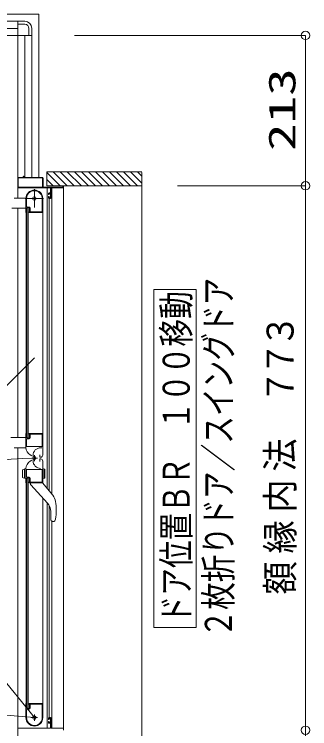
# Model space of a CAD drawing. Units: millimetres on the paper. Extents: x -305 to 305, y -152 to 152.
# Drawn here: x -163.7 to -142.7, y 33.4 to 84.1 of the extents above; entities that cross this region are included whole.
import ezdxf
from ezdxf.enums import TextEntityAlignment as Align

# ---------------------------------------------------------------- set-up
doc = ezdxf.new("R2010")
doc.units = ezdxf.units.MM
doc.linetypes.add('LONG_CHAIN', pattern=[21, 18, -1, 1, -1])
doc.linetypes.add('LONG_DOUBLE_CHAIN', pattern=[21.8, 18, -1, 0.6, -0.6, 0.6, -1])
doc.layers.add('0-0_0', color=7, linetype='Continuous', lineweight=9)
doc.layers.add('0-1_VIEW0001', color=7, linetype='Continuous', lineweight=9)
doc.styles.add('ＭＳ ゴシック', font='')
doc.styles.get('ＭＳ ゴシック').set_extended_font_data('MS Gothic')

# ---------------------------------------------------------------- blocks, each defined once
blk = doc.blocks.new('_ORIGIN')
at = {"layer": '0-0_0'}
blk.add_line((0, 0), (-1, 0), dxfattribs=at)
blk.add_circle((0, 0), 0.5, dxfattribs=at)

msp = doc.modelspace()

# ---------------------------------------------------------------- linework, layer by layer
at = {"layer": '0-1_VIEW0001'}
for p, q in [((-243.434, 83.573), (-163.434, 83.573)), ((-163.434, 83.573), (-243.434, 83.573)), ((-163.434, 83.573), (-163.434, 83.173)), ((-163.434, 83.573), (-162.934, 83.573)), ((-163.434, 72.448), (-163.434, 83.573)), ((-162.934, 83.373), (-163.434, 83.373)), ((-163.434, 83.073), (-243.434, 83.073)), ((-162.634, 82.573), (-162.634, 83.073)), ((-162.434, 82.573), (-162.434, 83.073)), ((-162.434, 82.573), (-244.434, 82.573)), ((-162.934, 72.498), (-162.934, 82.573)), ((-162.834, 82.573), (-162.434, 82.573)), ((-162.434, 82.573), (-162.434, 72.498)), ((-162.434, 72.498), (-162.434, 82.573)), ((-159.394, 82.573), (-142.983, 82.573)), ((-142.983, 81.973), (-142.983, 72.503)), ((-163.034, 72.513), (-163.034, 72.563)), ((-163.024, 72.573), (-163.004, 72.573)), ((-162.994, 72.563), (-162.994, 72.513)), ((-154.609, 72.898), (-161.359, 72.898)), ((-161.359, 71.899), (-161.359, 72.898)), ((-160.41, 71.898), (-161.359, 72.848)), ((-159.91, 71.898), (-160.909, 72.898)), ((-159.41, 71.898), (-160.409, 72.898)), ((-158.91, 71.898), (-159.909, 72.898)), ((-158.409, 71.898), (-159.409, 72.898)), ((-157.909, 71.898), (-158.909, 72.898)), ((-157.409, 71.898), (-158.409, 72.898)), ((-156.909, 71.898), (-157.909, 72.898)), ((-156.409, 71.898), (-157.409, 72.898)), ((-155.909, 71.898), (-156.909, 72.898)), ((-155.414, 71.898), (-156.414, 72.898)), ((-154.919, 71.898), (-155.919, 72.898)), ((-154.609, 72.083), (-155.424, 72.898)), ((-154.609, 72.578), (-154.929, 72.898)), ((-154.609, 72.847), (-154.609, 32.248)), ((-163.434, 72.45), (-163.434, 71.024)), ((-163.389, 71.813), (-163.389, 72.438)), ((-163.384, 72.498), (-163.049, 72.498)), ((-163.374, 72.453), (-161.694, 72.453)), ((-162.979, 72.498), (-161.684, 72.498)), ((-161.679, 72.438), (-161.679, 71.813)), ((-161.634, 72.448), (-161.634, 71.813)), ((-160.91, 71.898), (-161.359, 72.348)), ((-161.114, 71.748), (-163.409, 71.748)), ((-161.694, 71.798), (-163.374, 71.798)), ((-161.619, 71.798), (-160.249, 71.798)), ((-154.609, 71.898), (-161.359, 71.898)), ((-161.328, 50.403), (-161.328, 71.748)), ((-161.099, 71.413), (-161.099, 71.733)), ((-161.049, 71.733), (-161.049, 71.048)), ((-160.199, 71.748), (-161.034, 71.748)), ((-161.011, 50.019), (-161.011, 71.748)), ((-160.234, 71.813), (-160.234, 71.883)), ((-160.184, 71.883), (-160.184, 71.763)), ((-160.184, 33.398), (-160.184, 71.748)), ((-152.069, 71.903), (-142.983, 71.903)), ((-163.677, 71.023), (-162.859, 71.026)), ((-162.849, 70.013), (-162.849, 70.998)), ((-162.804, 70.468), (-162.804, 70.998)), ((-161.699, 71.072), (-161.699, 70.058)), ((-161.649, 70.999), (-161.649, 54.323)), ((-161.249, 71.293), (-161.249, 71.348)), ((-161.249, 71.048), (-161.249, 71.113)), ((-161.214, 71.278), (-161.234, 71.278)), ((-161.234, 71.128), (-161.214, 71.128)), ((-161.199, 71.398), (-161.114, 71.398)), ((-161.199, 71.338), (-161.199, 71.293)), ((-161.199, 71.113), (-161.199, 71.068)), ((-161.099, 70.998), (-161.199, 70.998)), ((-161.188, 50.233), (-161.188, 70.998)), ((-161.114, 71.353), (-161.184, 71.353)), ((-161.184, 71.053), (-161.114, 71.053)), ((-161.099, 71.068), (-161.099, 71.338)), ((-142.983, 71.303), (-142.983, 33.848)), ((-163.844, 70.303), (-162.849, 70.303)), ((-163.434, 70.298), (-163.434, 54.024)), ((-162.834, 54.323), (-162.834, 69.998)), ((-162.808, 69.998), (-162.834, 69.998)), ((-162.786, 70.02), (-162.795, 70.005)), ((-162.684, 70.323), (-162.784, 70.323)), ((-162.784, 53.998), (-162.784, 70.323)), ((-162.634, 70.348), (-162.759, 70.348)), ((-162.614, 70.393), (-162.729, 70.393)), ((-162.684, 53.998), (-162.684, 70.323)), ((-162.624, 70.027), (-162.624, 70.033)), ((-162.614, 70.005), (-162.622, 70.02)), ((-161.659, 69.998), (-162.601, 69.998)), ((-162.584, 70.073), (-162.584, 70.298)), ((-162.539, 70.058), (-162.539, 70.318)), ((-161.709, 70.048), (-162.529, 70.048)), ((-150.755, 64.548), (-153.755, 64.548)), ((-153.755, 40.548), (-153.755, 64.548)), ((-150.755, 40.548), (-150.755, 64.548)), ((-162.849, 54.308), (-162.849, 53.322)), ((-162.834, 54.323), (-162.808, 54.323)), ((-162.795, 54.316), (-162.786, 54.302)), ((-162.624, 54.288), (-162.624, 54.294)), ((-162.622, 54.302), (-162.614, 54.316)), ((-161.649, 54.323), (-162.601, 54.323)), ((-162.524, 54.273), (-161.709, 54.273)), ((-161.699, 54.263), (-161.699, 53.403)), ((-161.649, 54.354), (-161.649, 52.784)), ((-163.914, 54.024), (-162.859, 54.024)), ((-162.804, 53.408), (-162.804, 53.858)), ((-162.784, 53.998), (-162.684, 53.998)), ((-162.759, 53.973), (-162.634, 53.973)), ((-162.729, 53.933), (-162.614, 53.933)), ((-162.584, 54.023), (-162.584, 54.248)), ((-162.539, 54.008), (-162.539, 54.258)), ((-163.677, 53.298), (-162.859, 53.296)), ((-163.434, 53.298), (-163.434, 32.698)), ((-163.434, 26.573), (-163.434, 53.298)), ((-161.709, 53.393), (-162.789, 53.393)), ((-161.723, 53.303), (-161.803, 53.303)), ((-162.419, 52.727), (-162.549, 52.802)), ((-162.343, 52.763), (-162.343, 52.383)), ((-161.854, 52.658), (-161.854, 52.808)), ((-162.419, 52.419), (-162.549, 52.344)), ((-161.854, 52.488), (-161.854, 52.338)), ((-161.799, 52.633), (-161.829, 52.633)), ((-161.799, 52.513), (-161.829, 52.513)), ((-161.649, 50.793), (-161.649, 52.363)), ((-162.849, 51.823), (-163.044, 51.77)), ((-162.949, 51.149), (-162.949, 51.796)), ((-162.849, 50.838), (-162.849, 51.824)), ((-162.804, 51.738), (-162.804, 51.288)), ((-161.709, 51.753), (-162.789, 51.753)), ((-161.699, 50.883), (-161.699, 51.743)), ((-161.549, 51.149), (-161.549, 51.796)), ((-161.499, 51.756), (-161.499, 51.19)), ((-163.099, 51.698), (-163.099, 51.247)), ((-162.849, 51.123), (-163.044, 51.175)), ((-162.834, 50.823), (-162.834, 35.148)), ((-162.834, 50.823), (-162.808, 50.823)), ((-162.795, 50.83), (-162.786, 50.845)), ((-162.784, 51.148), (-162.784, 34.823)), ((-162.784, 51.148), (-162.684, 51.148)), ((-162.759, 51.173), (-162.634, 51.173)), ((-162.729, 51.213), (-162.614, 51.213)), ((-162.684, 51.148), (-162.684, 34.823)), ((-162.624, 50.858), (-162.624, 50.852)), ((-162.622, 50.845), (-162.614, 50.83)), ((-162.601, 50.823), (-161.659, 50.823)), ((-162.584, 51.123), (-162.584, 50.898)), ((-162.539, 51.138), (-162.539, 50.888)), ((-162.524, 50.873), (-161.709, 50.873)), ((-162.524, 50.823), (-162.524, 50.732)), ((-160.936, 49.928), (-161.674, 50.823)), ((-161.649, 51.123), (-161.525, 51.156)), ((-162.495, 50.661), (-161.317, 49.373)), ((-161.649, 34.148), (-161.649, 49.736)), ((-161.328, 33.398), (-161.328, 49.385)), ((-161.188, 34.148), (-161.188, 49.188)), ((-161.09, 48.789), (-161.09, 48.27)), ((-160.756, 48.236), (-160.8, 48.121)), ((-161.029, 48.109), (-161.027, 48.106)), ((-161.011, 33.398), (-161.011, 48.073)), ((-160.952, 48.073), (-160.87, 48.073)), ((-160.828, 48.087), (-160.8, 48.121)), ((-160.828, 48.087), (-160.828, 48.086)), ((-150.755, 40.548), (-153.755, 40.548)), ((-162.849, 35.133), (-162.849, 34.148)), ((-162.808, 35.148), (-162.834, 35.148)), ((-162.786, 35.127), (-162.795, 35.141)), ((-162.624, 35.119), (-162.624, 35.113)), ((-162.614, 35.141), (-162.622, 35.127)), ((-161.659, 35.148), (-162.601, 35.148)), ((-162.584, 35.073), (-162.584, 34.848)), ((-162.539, 35.088), (-162.539, 34.828)), ((-161.709, 35.098), (-162.529, 35.098)), ((-161.699, 34.074), (-161.699, 35.088)), ((-162.804, 34.678), (-162.804, 34.148)), ((-162.684, 34.823), (-162.784, 34.823)), ((-162.634, 34.798), (-162.759, 34.798)), ((-162.614, 34.753), (-162.729, 34.753)), ((-161.249, 34.098), (-161.249, 34.033)), ((-161.234, 34.018), (-161.214, 34.018)), ((-161.099, 34.148), (-161.199, 34.148)), ((-161.199, 34.033), (-161.199, 34.078)), ((-161.184, 34.093), (-161.114, 34.093)), ((-161.099, 34.078), (-161.099, 33.808)), ((-161.049, 33.413), (-161.049, 34.098)), ((-161.249, 33.853), (-161.249, 33.798)), ((-161.214, 33.868), (-161.234, 33.868)), ((-161.199, 33.808), (-161.199, 33.853)), ((-161.199, 33.748), (-161.114, 33.748)), ((-161.114, 33.793), (-161.184, 33.793)), ((-161.099, 33.733), (-161.099, 33.413)), ((-161.114, 33.398), (-163.409, 33.398)), ((-160.199, 33.398), (-161.034, 33.398)), ((-160.184, 33.263), (-160.184, 33.383))]:
    msp.add_line(p, q, dxfattribs=at)
at = {"layer": '0-1_VIEW0001', "linetype": 'LONG_CHAIN'}
for p, q in [((-162.249, 70.348), (-162.249, 71.648)), ((-162.899, 70.998), (-161.599, 70.998)), ((-162.249, 52.786), (-162.249, 52.361)), ((-162.037, 52.573), (-162.428, 52.573)), ((-162.019, 34.148), (-162.479, 34.148)), ((-162.249, 33.918), (-162.249, 34.378))]:
    msp.add_line(p, q, dxfattribs=at)
at = {"layer": '0-1_VIEW0001', "linetype": 'LONG_DOUBLE_CHAIN'}
for p, q in [((-162.249, 59.695), (-173.01, 48.934)), ((-162.249, 34.148), (-173.01, 47.408)), ((-178.114, 35.536), (-162.249, 34.148))]:
    msp.add_line(p, q, dxfattribs=at)
msp.add_lwpolyline([(-244.934, 84.073), (-161.934, 84.073), (-161.934, 72.498)], dxfattribs=at)
at = {"layer": '0-1_VIEW0001'}
for points in [[(-161.649, 51.123), (-161.649, 51.823), (-161.525, 51.789)], [(-161.082, 48.209), (-161.083, 48.213), (-161.084, 48.217), (-161.085, 48.221), (-161.086, 48.226), (-161.087, 48.23), (-161.087, 48.234), (-161.088, 48.238), (-161.089, 48.243), (-161.089, 48.247), (-161.09, 48.252), (-161.09, 48.254), (-161.09, 48.256), (-161.09, 48.258), (-161.09, 48.26), (-161.09, 48.262), (-161.09, 48.264), (-161.09, 48.267), (-161.09, 48.269), (-161.09, 48.271), (-161.09, 48.273)], [(-161.029, 48.109), (-161.03, 48.11), (-161.031, 48.111), (-161.032, 48.112), (-161.033, 48.113), (-161.034, 48.114), (-161.035, 48.116), (-161.036, 48.117), (-161.037, 48.118), (-161.038, 48.12), (-161.039, 48.121), (-161.04, 48.122), (-161.041, 48.124), (-161.042, 48.125), (-161.043, 48.127), (-161.044, 48.128), (-161.045, 48.13), (-161.046, 48.131), (-161.047, 48.133), (-161.049, 48.135), (-161.051, 48.138), (-161.053, 48.141), (-161.054, 48.144), (-161.056, 48.147), (-161.058, 48.151), (-161.06, 48.154), (-161.062, 48.158), (-161.064, 48.161), (-161.066, 48.165), (-161.068, 48.169), (-161.069, 48.173), (-161.071, 48.177), (-161.073, 48.18), (-161.074, 48.184), (-161.076, 48.188), (-161.077, 48.192), (-161.078, 48.196), (-161.08, 48.2), (-161.081, 48.205), (-161.082, 48.209)], [(-160.87, 48.073), (-160.868, 48.073), (-160.866, 48.074), (-160.864, 48.074), (-160.861, 48.074), (-160.859, 48.074), (-160.857, 48.075), (-160.855, 48.075), (-160.853, 48.075), (-160.85, 48.076), (-160.848, 48.076), (-160.846, 48.077), (-160.844, 48.078), (-160.842, 48.078), (-160.839, 48.079), (-160.837, 48.08), (-160.835, 48.081), (-160.833, 48.082), (-160.831, 48.083), (-160.83, 48.085), (-160.828, 48.086)]]:
    msp.add_lwpolyline(points, dxfattribs=at)
for centre, radius in [((-162.249, 70.998), 0.125), ((-162.249, 52.573), 0.113), ((-162.249, 34.148), 0.125)]:
    msp.add_circle(centre, radius, dxfattribs=at)
for centre, radius, start, end in [((-162.934, 83.073), 0.5, 0, 90), ((-162.934, 83.073), 0.3, 0, 90), ((-163.024, 72.563), 0.01, 90, 180), ((-163.004, 72.563), 0.01, 0, 90), ((-163.384, 72.448), 0.05, 90, 180), ((-163.374, 72.438), 0.015, 90, 180), ((-163.049, 72.513), 0.015, 270, 0), ((-162.979, 72.513), 0.015, 180, 270), ((-161.694, 72.438), 0.015, 0, 90), ((-161.684, 72.448), 0.05, 0, 90), ((-163.409, 71.773), 0.025, 180, 270), ((-163.374, 71.813), 0.015, 180, 270), ((-162.249, 70.998), 0.6, 0, 180), ((-162.249, 70.998), 0.555, 7.7671, 180), ((-161.694, 71.813), 0.015, 270, 0), ((-161.619, 71.813), 0.015, 180, 270), ((-161.114, 71.733), 0.015, 0, 90), ((-161.034, 71.733), 0.015, 90, 180), ((-160.249, 71.813), 0.015, 270, 0), ((-160.219, 71.883), 0.015, 90, 180), ((-160.199, 71.883), 0.015, 0, 90), ((-160.199, 71.763), 0.015, 270, 0), ((-161.709, 71.072), 0.01, 0, 7.7671), ((-161.199, 71.348), 0.05, 90, 180), ((-161.234, 71.293), 0.015, 180, 270), ((-161.234, 71.113), 0.015, 90, 180), ((-161.199, 71.048), 0.05, 180, 270), ((-161.214, 71.293), 0.015, 270, 0), ((-161.214, 71.113), 0.015, 0, 90), ((-161.184, 71.338), 0.015, 90, 180), ((-161.184, 71.068), 0.015, 180, 270), ((-161.114, 71.413), 0.015, 270, 0), ((-161.114, 71.338), 0.015, 0, 90), ((-161.114, 71.068), 0.015, 270, 0), ((-161.099, 71.048), 0.05, 270, 0), ((-162.834, 70.013), 0.015, 180, 270), ((-162.808, 70.013), 0.015, 270, 329.0362), ((-162.729, 70.468), 0.075, 180, 270), ((-162.799, 70.027), 0.015, 329.0362, 0), ((-162.759, 70.323), 0.025, 90, 180), ((-162.634, 70.298), 0.05, 0, 90), ((-162.609, 70.033), 0.015, 90, 180), ((-162.609, 70.027), 0.015, 180, 210.9638), ((-162.614, 70.318), 0.075, 0, 90), ((-162.601, 70.013), 0.015, 210.9638, 270), ((-162.609, 70.073), 0.025, 270, 0), ((-162.529, 70.058), 0.01, 180, 270), ((-161.709, 70.058), 0.01, 270, 0), ((-161.659, 70.008), 0.01, 270, 0), ((-162.834, 54.308), 0.015, 90, 180), ((-162.808, 54.308), 0.015, 30.9638, 90), ((-162.799, 54.294), 0.015, 0, 30.9638), ((-162.609, 54.294), 0.015, 149.0362, 180), ((-162.609, 54.288), 0.015, 180, 270), ((-162.601, 54.308), 0.015, 90, 149.0362), ((-162.609, 54.248), 0.025, 0, 90), ((-162.524, 54.258), 0.015, 90, 180), ((-161.709, 54.263), 0.01, 0, 90), ((-161.659, 54.313), 0.01, 0, 90), ((-162.729, 53.858), 0.075, 90, 180), ((-162.759, 53.998), 0.025, 180, 270), ((-162.634, 54.023), 0.05, 270, 0), ((-162.614, 54.008), 0.075, 270, 0), ((-162.249, 53.322), 0.6, 180, 240), ((-162.789, 53.408), 0.015, 180, 270), ((-161.803, 52.763), 0.54, 90, 180), ((-161.709, 53.403), 0.01, 270, 0), ((-161.799, 52.783), 0.15, 270, 0), ((-162.249, 51.824), 0.6, 120, 180), ((-161.803, 52.383), 0.54, 180, 270), ((-161.829, 52.658), 0.025, 180, 270), ((-161.829, 52.488), 0.025, 90, 180), ((-161.799, 52.363), 0.15, 0, 90), ((-163.024, 51.698), 0.075, 105, 180), ((-162.789, 51.738), 0.015, 90, 180), ((-161.709, 51.743), 0.01, 0, 90), ((-161.534, 51.756), 0.035, 0, 75), ((-163.024, 51.247), 0.075, 180, 255), ((-162.729, 51.288), 0.075, 180, 270), ((-162.834, 50.838), 0.015, 180, 270), ((-162.808, 50.838), 0.015, 270, 329.0362), ((-162.799, 50.852), 0.015, 329.0362, 0), ((-162.759, 51.148), 0.025, 90, 180), ((-162.634, 51.123), 0.05, 0, 90), ((-162.609, 50.858), 0.015, 90, 180), ((-162.609, 50.852), 0.015, 180, 210.9638), ((-162.614, 51.138), 0.075, 0, 90), ((-162.601, 50.838), 0.015, 210.9638, 270), ((-162.609, 50.898), 0.025, 270, 0), ((-162.524, 50.888), 0.015, 180, 270), ((-162.424, 50.732), 0.1, 180, 222.4362), ((-161.709, 50.883), 0.01, 270, 0), ((-161.659, 50.833), 0.01, 270, 0), ((-161.534, 51.19), 0.035, 285, 0), ((-161.631, 49.355), 0.9, 9.2884, 39.5), ((-161.955, 48.789), 0.865, 0, 42.4362), ((-164.364, 48.908), 3.67, 349.4547, 9.2884), ((-160.952, 48.173), 0.1, 221.8103, 270), ((-162.834, 35.133), 0.015, 90, 180), ((-162.808, 35.133), 0.015, 30.9638, 90), ((-162.799, 35.119), 0.015, 0, 30.9638), ((-162.609, 35.119), 0.015, 149.0362, 180), ((-162.609, 35.113), 0.015, 180, 270), ((-162.601, 35.133), 0.015, 90, 149.0362), ((-162.609, 35.073), 0.025, 0, 90), ((-162.529, 35.088), 0.01, 90, 180), ((-161.709, 35.088), 0.01, 0, 90), ((-161.659, 35.138), 0.01, 0, 90), ((-162.729, 34.678), 0.075, 90, 180), ((-162.759, 34.823), 0.025, 180, 270), ((-162.634, 34.848), 0.05, 270, 0), ((-162.614, 34.828), 0.075, 270, 0), ((-162.249, 34.148), 0.6, 180, 0), ((-162.249, 34.148), 0.555, 180, 352.2329), ((-161.709, 34.074), 0.01, 352.2329, 0), ((-161.664, 34.248), 0.015, 0, 2.6935), ((-161.199, 34.098), 0.05, 90, 180), ((-161.234, 34.033), 0.015, 180, 270), ((-161.214, 34.033), 0.015, 270, 0), ((-161.184, 34.078), 0.015, 90, 180), ((-161.114, 34.078), 0.015, 0, 90), ((-161.099, 34.098), 0.05, 0, 90), ((-161.234, 33.853), 0.015, 90, 180), ((-161.199, 33.798), 0.05, 180, 270), ((-161.214, 33.853), 0.015, 0, 90), ((-161.184, 33.808), 0.015, 180, 270), ((-161.114, 33.808), 0.015, 270, 0), ((-161.114, 33.733), 0.015, 0, 90), ((-163.409, 33.373), 0.025, 90, 180), ((-161.114, 33.413), 0.015, 270, 0), ((-161.034, 33.413), 0.015, 180, 270), ((-160.199, 33.383), 0.015, 0, 90)]:
    msp.add_arc(centre, radius, start, end, dxfattribs=at)
at = {"layer": '0-1_VIEW0001', "linetype": 'LONG_DOUBLE_CHAIN'}
msp.add_arc((-162.249, 36.648), 15.925, 90, 183.9973, dxfattribs=at)

# ---------------------------------------------------------------- block references
at = {"layer": '0-1_VIEW0001', "xscale": 0.6, "yscale": 0.6}
for p, rotation in [((-142.983, 82.573), 90), ((-142.983, 71.903), 270), ((-142.983, 71.903), 90), ((-142.984, 33.248), 90), ((-142.983, 33.248), 270)]:
    msp.add_blockref('_ORIGIN', p, dxfattribs=dict(at, rotation=rotation))

# ---------------------------------------------------------------- texts
at = {"layer": '0-1_VIEW0001', "style": 'ＭＳ ゴシック'}
for s, width, p in [('213', 1.5, (-143.122, 74.364)), ('２枚折りドア／スイングドア', 0.75, (-147.638, 39.833)), ('ドア位置ＢＲ\u3000１００移動', 0.75, (-150.635, 40.833)), ('３', 0.9, (-143.249, 60.427)), ('７', 0.9, (-143.249, 58.439)), ('７', 0.9, (-143.249, 56.451)), ('法', 0.9, (-143.249, 51.611)), ('内', 0.9, (-143.249, 48.703)), ('縁', 0.9, (-143.249, 45.795)), ('額', 0.9, (-143.249, 42.887))]:
    msp.add_text(s, height=1.921, rotation=90, dxfattribs=dict(at, width=width)).set_placement(p, align=Align.BOTTOM_LEFT)

doc.saveas('drawing.dxf')
